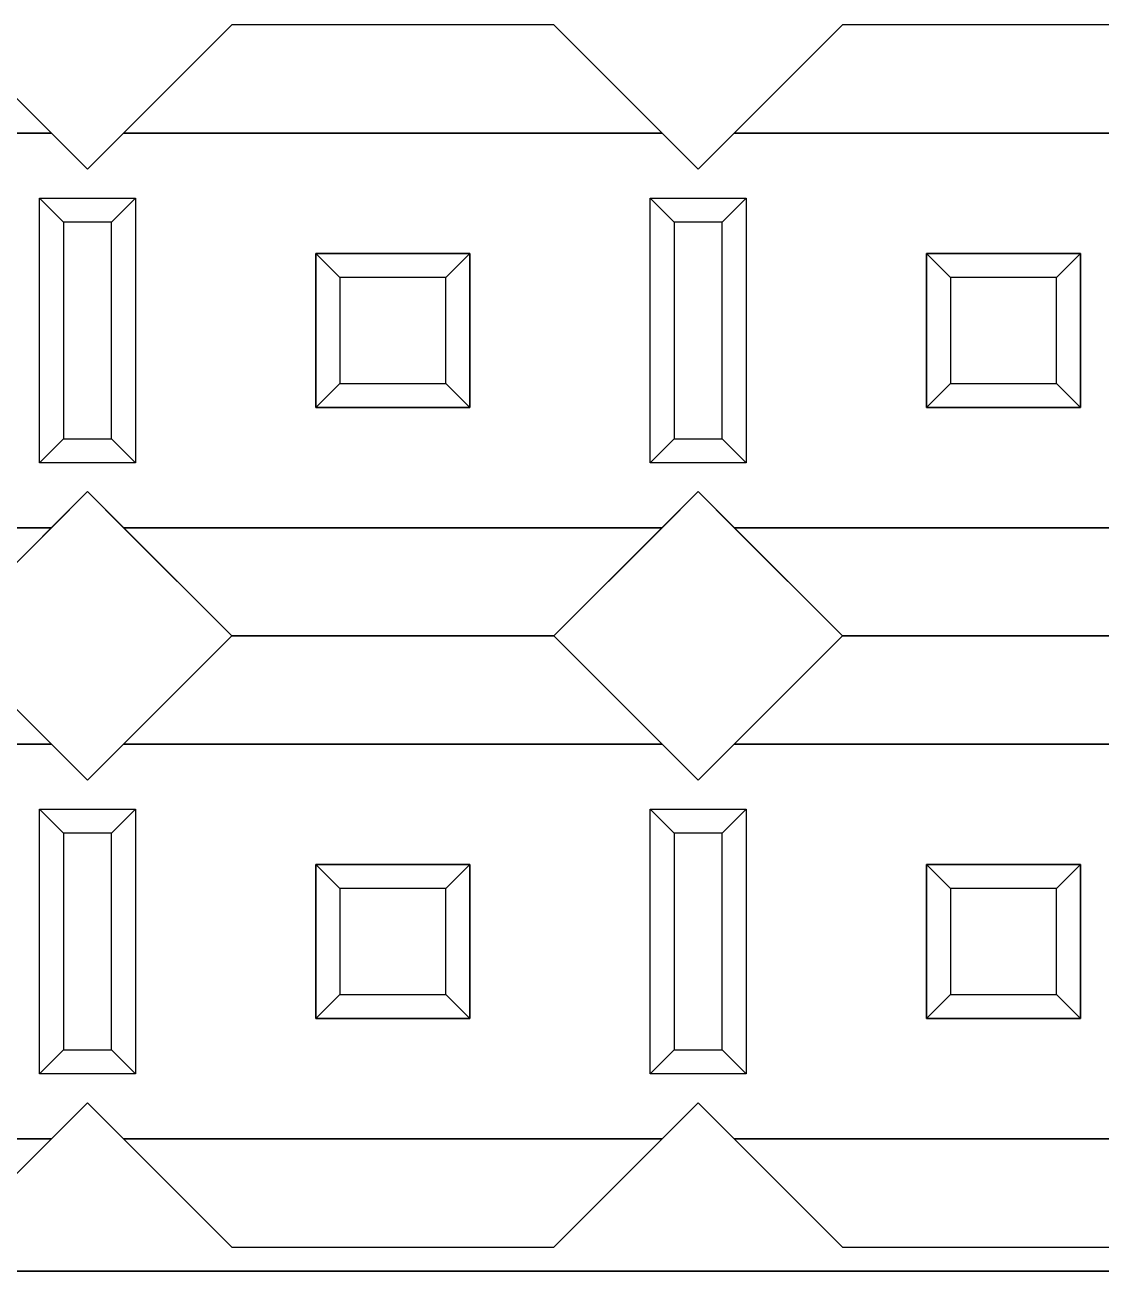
# Model space of a CAD drawing. Header units: millimetres. Extents: x -26.5 to 28.9, y -30 to 30.
# Drawn here: x 0.8 to 5.28, y -30 to -24.82 of the extents above; entities that cross this region are included whole.
import ezdxf

# ---------------------------------------------------------------- set-up
doc = ezdxf.new("R2010")
doc.units = ezdxf.units.MM
doc.layers.add('Feature', color=7, linetype='CONTINUOUS')

msp = doc.modelspace()

# ---------------------------------------------------------------- linework, layer by layer
at = {"layer": 'Feature'}
for p, q in [((0.91, -25.27, 1.6), (0.46, -24.82, 1.6)), ((0.91, -25.27, 1.6), (0.46, -24.82, 1.6)), ((1.06, -25.42, 4.1), (0.46, -24.82, 4.1)), ((1.06, -25.42, 4.1), (0.46, -24.82, 4.1)), ((1.66, -24.82, 4.1), (1.06, -25.42, 4.1)), ((1.66, -24.82, 4.1), (1.06, -25.42, 4.1)), ((1.66, -24.82, 1.6), (1.21, -25.27, 1.6)), ((1.66, -24.82, 1.6), (1.21, -25.27, 1.6)), ((3, -24.82, 1.6), (1.66, -24.82, 1.6)), ((3, -24.82, 1.6), (1.66, -24.82, 1.6)), ((1.66, -24.82, 1.6), (1.66, -24.82, 4.1)), ((3, -24.82, 4.1), (1.66, -24.82, 4.1)), ((1.66, -24.82, 1.6), (1.66, -24.82, 4.1)), ((3, -24.82, 4.1), (1.66, -24.82, 4.1)), ((3.45, -25.27, 1.6), (3, -24.82, 1.6)), ((3, -24.82, 1.6), (3, -24.82, 4.1)), ((3.45, -25.27, 1.6), (3, -24.82, 1.6)), ((3, -24.82, 1.6), (3, -24.82, 4.1)), ((3.6, -25.42, 4.1), (3, -24.82, 4.1)), ((3.6, -25.42, 4.1), (3, -24.82, 4.1)), ((4.2, -24.82, 4.1), (3.6, -25.42, 4.1)), ((4.2, -24.82, 4.1), (3.6, -25.42, 4.1)), ((4.2, -24.82, 1.6), (3.75, -25.27, 1.6)), ((4.2, -24.82, 1.6), (3.75, -25.27, 1.6)), ((5.54, -24.82, 1.6), (4.2, -24.82, 1.6)), ((5.54, -24.82, 1.6), (4.2, -24.82, 1.6)), ((4.2, -24.82, 1.6), (4.2, -24.82, 4.1)), ((5.54, -24.82, 4.1), (4.2, -24.82, 4.1)), ((4.2, -24.82, 1.6), (4.2, -24.82, 4.1)), ((5.54, -24.82, 4.1), (4.2, -24.82, 4.1)), ((0.91, -25.27, 1.6), (-1.33, -25.27, 1.6)), ((0.91, -25.27, 1.6), (-1.33, -25.27, 1.6)), ((-1.33, -25.27, 2.3), (0.91, -25.27, 2.3)), ((-1.33, -25.27, 2.3), (0.91, -25.27, 2.3)), ((0.91, -25.27, 2.3), (0.91, -25.27, 1.6)), ((1.06, -25.42, 2.3), (0.91, -25.27, 2.3)), ((0.91, -25.27, 2.3), (0.91, -25.27, 1.6)), ((1.06, -25.42, 2.3), (0.91, -25.27, 2.3)), ((1.21, -25.27, 2.3), (1.06, -25.42, 2.3)), ((1.21, -25.27, 2.3), (1.06, -25.42, 2.3)), ((3.45, -25.27, 1.6), (1.21, -25.27, 1.6)), ((1.21, -25.27, 1.6), (1.21, -25.27, 2.3)), ((3.45, -25.27, 1.6), (1.21, -25.27, 1.6)), ((1.21, -25.27, 2.3), (3.45, -25.27, 2.3)), ((1.21, -25.27, 1.6), (1.21, -25.27, 2.3)), ((1.21, -25.27, 2.3), (3.45, -25.27, 2.3)), ((3.45, -25.27, 2.3), (3.45, -25.27, 1.6)), ((3.6, -25.42, 2.3), (3.45, -25.27, 2.3)), ((3.45, -25.27, 2.3), (3.45, -25.27, 1.6)), ((3.6, -25.42, 2.3), (3.45, -25.27, 2.3)), ((3.75, -25.27, 2.3), (3.6, -25.42, 2.3)), ((3.75, -25.27, 2.3), (3.6, -25.42, 2.3)), ((5.99, -25.27, 1.6), (3.75, -25.27, 1.6)), ((3.75, -25.27, 1.6), (3.75, -25.27, 2.3)), ((5.99, -25.27, 1.6), (3.75, -25.27, 1.6)), ((3.75, -25.27, 2.3), (5.99, -25.27, 2.3)), ((3.75, -25.27, 1.6), (3.75, -25.27, 2.3)), ((3.75, -25.27, 2.3), (5.99, -25.27, 2.3)), ((1.06, -25.42, 2.3), (1.06, -25.42, 4.1)), ((1.06, -25.42, 2.3), (1.06, -25.42, 4.1)), ((3.6, -25.42, 2.3), (3.6, -25.42, 4.1)), ((3.6, -25.42, 2.3), (3.6, -25.42, 4.1)), ((0.86, -25.54, 4.1), (1.26, -25.54, 4.1)), ((0.86, -25.54, 4.1), (0.96, -25.64, 4)), ((0.86, -26.64, 4.1), (0.86, -25.54, 4.1)), ((0.86, -25.54, 4.1), (0.96, -25.64, 4)), ((0.86, -26.64, 4.1), (0.86, -25.54, 4.1)), ((0.86, -25.54, 4.1), (1.26, -25.54, 4.1)), ((1.26, -25.54, 4.1), (1.16, -25.64, 4)), ((1.26, -25.54, 4.1), (1.16, -25.64, 4)), ((1.26, -25.54, 4.1), (1.26, -26.64, 4.1)), ((1.26, -25.54, 4.1), (1.26, -26.64, 4.1)), ((3.4, -25.54, 4.1), (3.8, -25.54, 4.1)), ((3.4, -25.54, 4.1), (3.5, -25.64, 4)), ((3.4, -26.64, 4.1), (3.4, -25.54, 4.1)), ((3.4, -25.54, 4.1), (3.5, -25.64, 4)), ((3.4, -26.64, 4.1), (3.4, -25.54, 4.1)), ((3.4, -25.54, 4.1), (3.8, -25.54, 4.1)), ((3.8, -25.54, 4.1), (3.7, -25.64, 4)), ((3.8, -25.54, 4.1), (3.7, -25.64, 4)), ((3.8, -25.54, 4.1), (3.8, -26.64, 4.1)), ((3.8, -25.54, 4.1), (3.8, -26.64, 4.1)), ((1.16, -25.64, 4), (0.96, -25.64, 4)), ((0.96, -25.64, 4), (0.96, -26.54, 4)), ((1.16, -25.64, 4), (0.96, -25.64, 4)), ((0.96, -25.64, 4), (0.96, -26.54, 4)), ((1.16, -26.54, 4), (1.16, -25.64, 4)), ((1.16, -26.54, 4), (1.16, -25.64, 4)), ((3.7, -25.64, 4), (3.5, -25.64, 4)), ((3.5, -25.64, 4), (3.5, -26.54, 4)), ((3.7, -25.64, 4), (3.5, -25.64, 4)), ((3.5, -25.64, 4), (3.5, -26.54, 4)), ((3.7, -26.54, 4), (3.7, -25.64, 4)), ((3.7, -26.54, 4), (3.7, -25.64, 4)), ((2.65, -25.77, -1.12525), (2.01, -25.77, -1.12525)), ((2.11, -25.87, -1.4), (2.01, -25.77, -1.12525)), ((2.01, -25.77, -1.12525), (2.01, -26.41, -1.12525)), ((2.11, -25.87, -1.4), (2.01, -25.77, -1.12525)), ((2.65, -25.77, 9.92525), (2.01, -25.77, 9.92525)), ((2.01, -25.77, 9.92525), (2.11, -25.87, 10.2)), ((2.01, -25.77, 9.92525), (2.01, -26.41, 9.92525)), ((2.01, -25.77, 9.92525), (2.11, -25.87, 10.2)), ((2.65, -25.77, -1.12525), (2.01, -25.77, -1.12525)), ((2.01, -25.77, -1.12525), (2.01, -25.77, 2.3)), ((2.01, -25.77, 2.3), (2.65, -25.77, 2.3)), ((2.65, -25.77, 9.92525), (2.01, -25.77, 9.92525)), ((2.65, -25.77, 4.1), (2.01, -25.77, 4.1)), ((2.01, -25.77, 4.1), (2.01, -25.77, 9.92525)), ((2.01, -25.77, -1.12525), (2.01, -26.41, -1.12525)), ((2.01, -26.41, 2.3), (2.01, -25.77, 2.3)), ((2.01, -25.77, -1.12525), (2.01, -25.77, 2.3)), ((2.01, -25.77, 9.92525), (2.01, -26.41, 9.92525)), ((2.01, -25.77, 4.1), (2.01, -25.77, 9.92525)), ((2.01, -25.77, 4.1), (2.01, -26.41, 4.1)), ((2.65, -25.77, 4.1), (2.01, -25.77, 4.1)), ((2.01, -25.77, 4.1), (2.01, -26.41, 4.1)), ((2.01, -25.77, 2.3), (2.65, -25.77, 2.3)), ((2.01, -26.41, 2.3), (2.01, -25.77, 2.3)), ((2.55, -25.87, -1.4), (2.65, -25.77, -1.12525)), ((2.55, -25.87, -1.4), (2.65, -25.77, -1.12525)), ((2.65, -25.77, 9.92525), (2.55, -25.87, 10.2)), ((2.65, -25.77, 9.92525), (2.55, -25.87, 10.2)), ((2.65, -26.41, -1.12525), (2.65, -25.77, -1.12525)), ((2.65, -26.41, 9.92525), (2.65, -25.77, 9.92525)), ((2.65, -25.77, -1.12525), (2.65, -25.77, 2.3)), ((2.65, -25.77, 4.1), (2.65, -25.77, 9.92525)), ((2.65, -26.41, -1.12525), (2.65, -25.77, -1.12525)), ((2.65, -25.77, -1.12525), (2.65, -25.77, 2.3)), ((2.65, -25.77, 2.3), (2.65, -26.41, 2.3)), ((2.65, -26.41, 9.92525), (2.65, -25.77, 9.92525)), ((2.65, -26.41, 4.1), (2.65, -25.77, 4.1)), ((2.65, -25.77, 4.1), (2.65, -25.77, 9.92525)), ((2.65, -26.41, 4.1), (2.65, -25.77, 4.1)), ((2.65, -25.77, 2.3), (2.65, -26.41, 2.3)), ((5.19, -25.77, -1.12525), (4.55, -25.77, -1.12525)), ((4.65, -25.87, -1.4), (4.55, -25.77, -1.12525)), ((4.55, -25.77, -1.12525), (4.55, -26.41, -1.12525)), ((4.65, -25.87, -1.4), (4.55, -25.77, -1.12525)), ((5.19, -25.77, 9.92525), (4.55, -25.77, 9.92525)), ((4.55, -25.77, 9.92525), (4.65, -25.87, 10.2)), ((4.55, -25.77, 9.92525), (4.55, -26.41, 9.92525)), ((4.55, -25.77, 9.92525), (4.65, -25.87, 10.2)), ((5.19, -25.77, -1.12525), (4.55, -25.77, -1.12525)), ((4.55, -25.77, -1.12525), (4.55, -25.77, 2.3)), ((4.55, -25.77, 2.3), (5.19, -25.77, 2.3)), ((5.19, -25.77, 9.92525), (4.55, -25.77, 9.92525)), ((5.19, -25.77, 4.1), (4.55, -25.77, 4.1)), ((4.55, -25.77, 4.1), (4.55, -25.77, 9.92525)), ((4.55, -25.77, -1.12525), (4.55, -26.41, -1.12525)), ((4.55, -26.41, 2.3), (4.55, -25.77, 2.3)), ((4.55, -25.77, -1.12525), (4.55, -25.77, 2.3)), ((4.55, -25.77, 9.92525), (4.55, -26.41, 9.92525)), ((4.55, -25.77, 4.1), (4.55, -25.77, 9.92525)), ((4.55, -25.77, 4.1), (4.55, -26.41, 4.1)), ((5.19, -25.77, 4.1), (4.55, -25.77, 4.1)), ((4.55, -25.77, 4.1), (4.55, -26.41, 4.1)), ((4.55, -25.77, 2.3), (5.19, -25.77, 2.3)), ((4.55, -26.41, 2.3), (4.55, -25.77, 2.3)), ((5.09, -25.87, -1.4), (5.19, -25.77, -1.12525)), ((5.09, -25.87, -1.4), (5.19, -25.77, -1.12525)), ((5.19, -25.77, 9.92525), (5.09, -25.87, 10.2)), ((5.19, -25.77, 9.92525), (5.09, -25.87, 10.2)), ((5.19, -26.41, -1.12525), (5.19, -25.77, -1.12525)), ((5.19, -26.41, 9.92525), (5.19, -25.77, 9.92525)), ((5.19, -25.77, -1.12525), (5.19, -25.77, 2.3)), ((5.19, -25.77, 4.1), (5.19, -25.77, 9.92525)), ((5.19, -26.41, -1.12525), (5.19, -25.77, -1.12525)), ((5.19, -25.77, -1.12525), (5.19, -25.77, 2.3)), ((5.19, -25.77, 2.3), (5.19, -26.41, 2.3)), ((5.19, -26.41, 9.92525), (5.19, -25.77, 9.92525)), ((5.19, -26.41, 4.1), (5.19, -25.77, 4.1)), ((5.19, -25.77, 4.1), (5.19, -25.77, 9.92525)), ((5.19, -26.41, 4.1), (5.19, -25.77, 4.1)), ((5.19, -25.77, 2.3), (5.19, -26.41, 2.3)), ((2.55, -25.87, -1.4), (2.11, -25.87, -1.4)), ((2.11, -25.87, -1.4), (2.11, -26.31, -1.4)), ((2.55, -25.87, 10.2), (2.11, -25.87, 10.2)), ((2.11, -25.87, 10.2), (2.11, -26.31, 10.2)), ((2.11, -25.87, -1.4), (2.11, -26.31, -1.4)), ((2.55, -25.87, -1.4), (2.11, -25.87, -1.4)), ((2.11, -25.87, 10.2), (2.11, -26.31, 10.2)), ((2.55, -25.87, 10.2), (2.11, -25.87, 10.2)), ((2.55, -26.31, -1.4), (2.55, -25.87, -1.4)), ((2.55, -26.31, 10.2), (2.55, -25.87, 10.2)), ((2.55, -26.31, -1.4), (2.55, -25.87, -1.4)), ((2.55, -26.31, 10.2), (2.55, -25.87, 10.2)), ((5.09, -25.87, -1.4), (4.65, -25.87, -1.4)), ((4.65, -25.87, -1.4), (4.65, -26.31, -1.4)), ((5.09, -25.87, 10.2), (4.65, -25.87, 10.2)), ((4.65, -25.87, 10.2), (4.65, -26.31, 10.2)), ((4.65, -25.87, -1.4), (4.65, -26.31, -1.4)), ((5.09, -25.87, -1.4), (4.65, -25.87, -1.4)), ((4.65, -25.87, 10.2), (4.65, -26.31, 10.2)), ((5.09, -25.87, 10.2), (4.65, -25.87, 10.2)), ((5.09, -26.31, -1.4), (5.09, -25.87, -1.4)), ((5.09, -26.31, 10.2), (5.09, -25.87, 10.2)), ((5.09, -26.31, -1.4), (5.09, -25.87, -1.4)), ((5.09, -26.31, 10.2), (5.09, -25.87, 10.2)), ((2.11, -26.31, -1.4), (2.01, -26.41, -1.12525)), ((2.11, -26.31, -1.4), (2.01, -26.41, -1.12525)), ((2.01, -26.41, 9.92525), (2.11, -26.31, 10.2)), ((2.01, -26.41, 9.92525), (2.11, -26.31, 10.2)), ((2.11, -26.31, -1.4), (2.55, -26.31, -1.4)), ((2.11, -26.31, 10.2), (2.55, -26.31, 10.2)), ((2.11, -26.31, -1.4), (2.55, -26.31, -1.4)), ((2.11, -26.31, 10.2), (2.55, -26.31, 10.2)), ((2.55, -26.31, -1.4), (2.65, -26.41, -1.12525)), ((2.55, -26.31, -1.4), (2.65, -26.41, -1.12525)), ((2.65, -26.41, 9.92525), (2.55, -26.31, 10.2)), ((2.65, -26.41, 9.92525), (2.55, -26.31, 10.2)), ((4.65, -26.31, -1.4), (4.55, -26.41, -1.12525)), ((4.65, -26.31, -1.4), (4.55, -26.41, -1.12525)), ((4.55, -26.41, 9.92525), (4.65, -26.31, 10.2)), ((4.55, -26.41, 9.92525), (4.65, -26.31, 10.2)), ((4.65, -26.31, -1.4), (5.09, -26.31, -1.4)), ((4.65, -26.31, 10.2), (5.09, -26.31, 10.2)), ((4.65, -26.31, -1.4), (5.09, -26.31, -1.4)), ((4.65, -26.31, 10.2), (5.09, -26.31, 10.2)), ((5.09, -26.31, -1.4), (5.19, -26.41, -1.12525)), ((5.09, -26.31, -1.4), (5.19, -26.41, -1.12525)), ((5.19, -26.41, 9.92525), (5.09, -26.31, 10.2)), ((5.19, -26.41, 9.92525), (5.09, -26.31, 10.2)), ((2.01, -26.41, -1.12525), (2.65, -26.41, -1.12525)), ((2.01, -26.41, 9.92525), (2.65, -26.41, 9.92525)), ((2.01, -26.41, -1.12525), (2.01, -26.41, 2.3)), ((2.01, -26.41, 4.1), (2.01, -26.41, 9.92525)), ((2.01, -26.41, -1.12525), (2.65, -26.41, -1.12525)), ((2.65, -26.41, 2.3), (2.01, -26.41, 2.3)), ((2.01, -26.41, -1.12525), (2.01, -26.41, 2.3)), ((2.01, -26.41, 9.92525), (2.65, -26.41, 9.92525)), ((2.01, -26.41, 4.1), (2.01, -26.41, 9.92525)), ((2.01, -26.41, 4.1), (2.65, -26.41, 4.1)), ((2.01, -26.41, 4.1), (2.65, -26.41, 4.1)), ((2.65, -26.41, 2.3), (2.01, -26.41, 2.3)), ((2.65, -26.41, -1.12525), (2.65, -26.41, 2.3)), ((2.65, -26.41, 4.1), (2.65, -26.41, 9.92525)), ((2.65, -26.41, -1.12525), (2.65, -26.41, 2.3)), ((2.65, -26.41, 4.1), (2.65, -26.41, 9.92525)), ((4.55, -26.41, -1.12525), (5.19, -26.41, -1.12525)), ((4.55, -26.41, 9.92525), (5.19, -26.41, 9.92525)), ((4.55, -26.41, -1.12525), (4.55, -26.41, 2.3)), ((4.55, -26.41, 4.1), (4.55, -26.41, 9.92525)), ((4.55, -26.41, -1.12525), (5.19, -26.41, -1.12525)), ((5.19, -26.41, 2.3), (4.55, -26.41, 2.3)), ((4.55, -26.41, -1.12525), (4.55, -26.41, 2.3)), ((4.55, -26.41, 9.92525), (5.19, -26.41, 9.92525)), ((4.55, -26.41, 4.1), (4.55, -26.41, 9.92525)), ((4.55, -26.41, 4.1), (5.19, -26.41, 4.1)), ((4.55, -26.41, 4.1), (5.19, -26.41, 4.1)), ((5.19, -26.41, 2.3), (4.55, -26.41, 2.3)), ((5.19, -26.41, -1.12525), (5.19, -26.41, 2.3)), ((5.19, -26.41, 4.1), (5.19, -26.41, 9.92525)), ((5.19, -26.41, -1.12525), (5.19, -26.41, 2.3)), ((5.19, -26.41, 4.1), (5.19, -26.41, 9.92525)), ((0.86, -26.64, 4.1), (0.96, -26.54, 4)), ((0.86, -26.64, 4.1), (0.96, -26.54, 4)), ((0.96, -26.54, 4), (1.16, -26.54, 4)), ((0.96, -26.54, 4), (1.16, -26.54, 4)), ((1.16, -26.54, 4), (1.26, -26.64, 4.1)), ((1.16, -26.54, 4), (1.26, -26.64, 4.1)), ((3.4, -26.64, 4.1), (3.5, -26.54, 4)), ((3.4, -26.64, 4.1), (3.5, -26.54, 4)), ((3.5, -26.54, 4), (3.7, -26.54, 4)), ((3.5, -26.54, 4), (3.7, -26.54, 4)), ((3.7, -26.54, 4), (3.8, -26.64, 4.1)), ((3.7, -26.54, 4), (3.8, -26.64, 4.1)), ((1.26, -26.64, 4.1), (0.86, -26.64, 4.1)), ((1.26, -26.64, 4.1), (0.86, -26.64, 4.1)), ((3.8, -26.64, 4.1), (3.4, -26.64, 4.1)), ((3.8, -26.64, 4.1), (3.4, -26.64, 4.1)), ((0.46, -27.36, 4.1), (1.06, -26.76, 4.1)), ((0.46, -27.36, 4.1), (1.06, -26.76, 4.1)), ((0.91, -26.91, 2.3), (1.06, -26.76, 2.3)), ((0.91, -26.91, 2.3), (1.06, -26.76, 2.3)), ((1.06, -26.76, 4.1), (1.06, -26.76, 2.3)), ((1.06, -26.76, 4.1), (1.66, -27.36, 4.1)), ((1.06, -26.76, 4.1), (1.06, -26.76, 2.3)), ((1.06, -26.76, 2.3), (1.21, -26.91, 2.3)), ((1.06, -26.76, 4.1), (1.66, -27.36, 4.1)), ((1.06, -26.76, 2.3), (1.21, -26.91, 2.3)), ((3, -27.36, 4.1), (3.6, -26.76, 4.1)), ((3, -27.36, 4.1), (3.6, -26.76, 4.1)), ((3.45, -26.91, 2.3), (3.6, -26.76, 2.3)), ((3.45, -26.91, 2.3), (3.6, -26.76, 2.3)), ((3.6, -26.76, 4.1), (3.6, -26.76, 2.3)), ((3.6, -26.76, 4.1), (4.2, -27.36, 4.1)), ((3.6, -26.76, 4.1), (3.6, -26.76, 2.3)), ((3.6, -26.76, 2.3), (3.75, -26.91, 2.3)), ((3.6, -26.76, 4.1), (4.2, -27.36, 4.1)), ((3.6, -26.76, 2.3), (3.75, -26.91, 2.3)), ((-1.33, -26.91, 1.6), (0.91, -26.91, 1.6)), ((0.91, -26.91, 2.3), (-1.33, -26.91, 2.3)), ((-1.33, -26.91, 1.6), (0.91, -26.91, 1.6)), ((0.91, -26.91, 2.3), (-1.33, -26.91, 2.3)), ((0.46, -27.36, 1.6), (0.91, -26.91, 1.6)), ((0.46, -27.36, 1.6), (0.91, -26.91, 1.6)), ((0.91, -26.91, 1.6), (0.91, -26.91, 2.3)), ((0.91, -26.91, 1.6), (0.91, -26.91, 2.3)), ((1.21, -26.91, 1.6), (3.45, -26.91, 1.6)), ((1.21, -26.91, 1.6), (1.66, -27.36, 1.6)), ((1.21, -26.91, 2.3), (1.21, -26.91, 1.6)), ((1.21, -26.91, 1.6), (1.66, -27.36, 1.6)), ((1.21, -26.91, 2.3), (1.21, -26.91, 1.6)), ((3.45, -26.91, 2.3), (1.21, -26.91, 2.3)), ((1.21, -26.91, 1.6), (3.45, -26.91, 1.6)), ((3.45, -26.91, 2.3), (1.21, -26.91, 2.3)), ((3, -27.36, 1.6), (3.45, -26.91, 1.6)), ((3, -27.36, 1.6), (3.45, -26.91, 1.6)), ((3.45, -26.91, 1.6), (3.45, -26.91, 2.3)), ((3.45, -26.91, 1.6), (3.45, -26.91, 2.3)), ((3.75, -26.91, 1.6), (5.99, -26.91, 1.6)), ((3.75, -26.91, 1.6), (4.2, -27.36, 1.6)), ((3.75, -26.91, 2.3), (3.75, -26.91, 1.6)), ((3.75, -26.91, 1.6), (4.2, -27.36, 1.6)), ((3.75, -26.91, 2.3), (3.75, -26.91, 1.6)), ((5.99, -26.91, 2.3), (3.75, -26.91, 2.3)), ((3.75, -26.91, 1.6), (5.99, -26.91, 1.6)), ((5.99, -26.91, 2.3), (3.75, -26.91, 2.3)), ((0.91, -27.81, 1.6), (0.46, -27.36, 1.6)), ((0.91, -27.81, 1.6), (0.46, -27.36, 1.6)), ((1.06, -27.96, 4.1), (0.46, -27.36, 4.1)), ((1.06, -27.96, 4.1), (0.46, -27.36, 4.1)), ((1.66, -27.36, 4.1), (1.06, -27.96, 4.1)), ((1.66, -27.36, 4.1), (1.06, -27.96, 4.1)), ((1.66, -27.36, 1.6), (1.21, -27.81, 1.6)), ((1.66, -27.36, 1.6), (1.21, -27.81, 1.6)), ((1.66, -27.36, 1.6), (3, -27.36, 1.6)), ((1.66, -27.36, 1.6), (3, -27.36, 1.6)), ((1.66, -27.36, 4.1), (3, -27.36, 4.1)), ((1.66, -27.36, 1.6), (1.66, -27.36, 4.1)), ((1.66, -27.36, 1.6), (1.66, -27.36, 4.1)), ((1.66, -27.36, 4.1), (3, -27.36, 4.1)), ((3, -27.36, 1.6), (1.66, -27.36, 1.6)), ((3, -27.36, 1.6), (1.66, -27.36, 1.6)), ((1.66, -27.36, 1.6), (1.66, -27.36, 4.1)), ((3, -27.36, 4.1), (1.66, -27.36, 4.1)), ((1.66, -27.36, 1.6), (1.66, -27.36, 4.1)), ((3, -27.36, 4.1), (1.66, -27.36, 4.1)), ((3, -27.36, 1.6), (3, -27.36, 4.1)), ((3, -27.36, 1.6), (3, -27.36, 4.1)), ((3.45, -27.81, 1.6), (3, -27.36, 1.6)), ((3, -27.36, 1.6), (3, -27.36, 4.1)), ((3.45, -27.81, 1.6), (3, -27.36, 1.6)), ((3, -27.36, 1.6), (3, -27.36, 4.1)), ((3.6, -27.96, 4.1), (3, -27.36, 4.1)), ((3.6, -27.96, 4.1), (3, -27.36, 4.1)), ((4.2, -27.36, 4.1), (3.6, -27.96, 4.1)), ((4.2, -27.36, 4.1), (3.6, -27.96, 4.1)), ((4.2, -27.36, 1.6), (3.75, -27.81, 1.6)), ((4.2, -27.36, 1.6), (3.75, -27.81, 1.6)), ((4.2, -27.36, 1.6), (5.54, -27.36, 1.6)), ((4.2, -27.36, 1.6), (5.54, -27.36, 1.6)), ((4.2, -27.36, 4.1), (5.54, -27.36, 4.1)), ((4.2, -27.36, 1.6), (4.2, -27.36, 4.1)), ((4.2, -27.36, 1.6), (4.2, -27.36, 4.1)), ((4.2, -27.36, 4.1), (5.54, -27.36, 4.1)), ((5.54, -27.36, 1.6), (4.2, -27.36, 1.6)), ((5.54, -27.36, 1.6), (4.2, -27.36, 1.6)), ((4.2, -27.36, 1.6), (4.2, -27.36, 4.1)), ((5.54, -27.36, 4.1), (4.2, -27.36, 4.1)), ((4.2, -27.36, 1.6), (4.2, -27.36, 4.1)), ((5.54, -27.36, 4.1), (4.2, -27.36, 4.1)), ((0.91, -27.81, 1.6), (-1.33, -27.81, 1.6)), ((0.91, -27.81, 1.6), (-1.33, -27.81, 1.6)), ((-1.33, -27.81, 2.3), (0.91, -27.81, 2.3)), ((-1.33, -27.81, 2.3), (0.91, -27.81, 2.3)), ((0.91, -27.81, 2.3), (0.91, -27.81, 1.6)), ((1.06, -27.96, 2.3), (0.91, -27.81, 2.3)), ((0.91, -27.81, 2.3), (0.91, -27.81, 1.6)), ((1.06, -27.96, 2.3), (0.91, -27.81, 2.3)), ((1.21, -27.81, 2.3), (1.06, -27.96, 2.3)), ((1.21, -27.81, 2.3), (1.06, -27.96, 2.3)), ((3.45, -27.81, 1.6), (1.21, -27.81, 1.6)), ((1.21, -27.81, 1.6), (1.21, -27.81, 2.3)), ((3.45, -27.81, 1.6), (1.21, -27.81, 1.6)), ((1.21, -27.81, 2.3), (3.45, -27.81, 2.3)), ((1.21, -27.81, 1.6), (1.21, -27.81, 2.3)), ((1.21, -27.81, 2.3), (3.45, -27.81, 2.3)), ((3.45, -27.81, 2.3), (3.45, -27.81, 1.6)), ((3.6, -27.96, 2.3), (3.45, -27.81, 2.3)), ((3.45, -27.81, 2.3), (3.45, -27.81, 1.6)), ((3.6, -27.96, 2.3), (3.45, -27.81, 2.3)), ((3.75, -27.81, 2.3), (3.6, -27.96, 2.3)), ((3.75, -27.81, 2.3), (3.6, -27.96, 2.3)), ((5.99, -27.81, 1.6), (3.75, -27.81, 1.6)), ((3.75, -27.81, 1.6), (3.75, -27.81, 2.3)), ((5.99, -27.81, 1.6), (3.75, -27.81, 1.6)), ((3.75, -27.81, 2.3), (5.99, -27.81, 2.3)), ((3.75, -27.81, 1.6), (3.75, -27.81, 2.3)), ((3.75, -27.81, 2.3), (5.99, -27.81, 2.3)), ((1.06, -27.96, 2.3), (1.06, -27.96, 4.1)), ((1.06, -27.96, 2.3), (1.06, -27.96, 4.1)), ((3.6, -27.96, 2.3), (3.6, -27.96, 4.1)), ((3.6, -27.96, 2.3), (3.6, -27.96, 4.1)), ((0.86, -28.08, 4.1), (1.26, -28.08, 4.1)), ((0.86, -28.08, 4.1), (0.96, -28.18, 4)), ((0.86, -29.18, 4.1), (0.86, -28.08, 4.1)), ((0.86, -28.08, 4.1), (0.96, -28.18, 4)), ((0.86, -29.18, 4.1), (0.86, -28.08, 4.1)), ((0.86, -28.08, 4.1), (1.26, -28.08, 4.1)), ((1.26, -28.08, 4.1), (1.16, -28.18, 4)), ((1.26, -28.08, 4.1), (1.16, -28.18, 4)), ((1.26, -28.08, 4.1), (1.26, -29.18, 4.1)), ((1.26, -28.08, 4.1), (1.26, -29.18, 4.1)), ((3.4, -28.08, 4.1), (3.8, -28.08, 4.1)), ((3.4, -28.08, 4.1), (3.5, -28.18, 4)), ((3.4, -29.18, 4.1), (3.4, -28.08, 4.1)), ((3.4, -28.08, 4.1), (3.5, -28.18, 4)), ((3.4, -29.18, 4.1), (3.4, -28.08, 4.1)), ((3.4, -28.08, 4.1), (3.8, -28.08, 4.1)), ((3.8, -28.08, 4.1), (3.7, -28.18, 4)), ((3.8, -28.08, 4.1), (3.7, -28.18, 4)), ((3.8, -28.08, 4.1), (3.8, -29.18, 4.1)), ((3.8, -28.08, 4.1), (3.8, -29.18, 4.1)), ((1.16, -28.18, 4), (0.96, -28.18, 4)), ((0.96, -28.18, 4), (0.96, -29.08, 4)), ((1.16, -28.18, 4), (0.96, -28.18, 4)), ((0.96, -28.18, 4), (0.96, -29.08, 4)), ((1.16, -29.08, 4), (1.16, -28.18, 4)), ((1.16, -29.08, 4), (1.16, -28.18, 4)), ((3.7, -28.18, 4), (3.5, -28.18, 4)), ((3.5, -28.18, 4), (3.5, -29.08, 4)), ((3.7, -28.18, 4), (3.5, -28.18, 4)), ((3.5, -28.18, 4), (3.5, -29.08, 4)), ((3.7, -29.08, 4), (3.7, -28.18, 4)), ((3.7, -29.08, 4), (3.7, -28.18, 4)), ((2.65, -28.31, -1.12525), (2.01, -28.31, -1.12525)), ((2.11, -28.41, -1.4), (2.01, -28.31, -1.12525)), ((2.01, -28.31, -1.12525), (2.01, -28.95, -1.12525)), ((2.11, -28.41, -1.4), (2.01, -28.31, -1.12525)), ((2.65, -28.31, 9.92525), (2.01, -28.31, 9.92525)), ((2.01, -28.31, 9.92525), (2.11, -28.41, 10.2)), ((2.01, -28.31, 9.92525), (2.01, -28.95, 9.92525)), ((2.01, -28.31, 9.92525), (2.11, -28.41, 10.2)), ((2.65, -28.31, -1.12525), (2.01, -28.31, -1.12525)), ((2.01, -28.31, -1.12525), (2.01, -28.31, 2.3)), ((2.01, -28.31, 2.3), (2.65, -28.31, 2.3)), ((2.65, -28.31, 9.92525), (2.01, -28.31, 9.92525)), ((2.65, -28.31, 4.1), (2.01, -28.31, 4.1)), ((2.01, -28.31, 4.1), (2.01, -28.31, 9.92525)), ((2.01, -28.31, -1.12525), (2.01, -28.95, -1.12525)), ((2.01, -28.95, 2.3), (2.01, -28.31, 2.3)), ((2.01, -28.31, -1.12525), (2.01, -28.31, 2.3)), ((2.01, -28.31, 9.92525), (2.01, -28.95, 9.92525)), ((2.01, -28.31, 4.1), (2.01, -28.31, 9.92525)), ((2.01, -28.31, 4.1), (2.01, -28.95, 4.1)), ((2.65, -28.31, 4.1), (2.01, -28.31, 4.1)), ((2.01, -28.31, 4.1), (2.01, -28.95, 4.1)), ((2.01, -28.31, 2.3), (2.65, -28.31, 2.3)), ((2.01, -28.95, 2.3), (2.01, -28.31, 2.3)), ((2.55, -28.41, -1.4), (2.65, -28.31, -1.12525)), ((2.55, -28.41, -1.4), (2.65, -28.31, -1.12525)), ((2.65, -28.31, 9.92525), (2.55, -28.41, 10.2)), ((2.65, -28.31, 9.92525), (2.55, -28.41, 10.2)), ((2.65, -28.95, -1.12525), (2.65, -28.31, -1.12525)), ((2.65, -28.95, 9.92525), (2.65, -28.31, 9.92525)), ((2.65, -28.31, -1.12525), (2.65, -28.31, 2.3)), ((2.65, -28.31, 4.1), (2.65, -28.31, 9.92525)), ((2.65, -28.95, -1.12525), (2.65, -28.31, -1.12525)), ((2.65, -28.31, -1.12525), (2.65, -28.31, 2.3)), ((2.65, -28.31, 2.3), (2.65, -28.95, 2.3)), ((2.65, -28.95, 9.92525), (2.65, -28.31, 9.92525)), ((2.65, -28.95, 4.1), (2.65, -28.31, 4.1)), ((2.65, -28.31, 4.1), (2.65, -28.31, 9.92525)), ((2.65, -28.95, 4.1), (2.65, -28.31, 4.1)), ((2.65, -28.31, 2.3), (2.65, -28.95, 2.3)), ((5.19, -28.31, -1.12525), (4.55, -28.31, -1.12525)), ((4.65, -28.41, -1.4), (4.55, -28.31, -1.12525)), ((4.55, -28.31, -1.12525), (4.55, -28.95, -1.12525)), ((4.65, -28.41, -1.4), (4.55, -28.31, -1.12525)), ((5.19, -28.31, 9.92525), (4.55, -28.31, 9.92525)), ((4.55, -28.31, 9.92525), (4.65, -28.41, 10.2)), ((4.55, -28.31, 9.92525), (4.55, -28.95, 9.92525)), ((4.55, -28.31, 9.92525), (4.65, -28.41, 10.2)), ((5.19, -28.31, -1.12525), (4.55, -28.31, -1.12525)), ((4.55, -28.31, -1.12525), (4.55, -28.31, 2.3)), ((4.55, -28.31, 2.3), (5.19, -28.31, 2.3)), ((5.19, -28.31, 9.92525), (4.55, -28.31, 9.92525)), ((5.19, -28.31, 4.1), (4.55, -28.31, 4.1)), ((4.55, -28.31, 4.1), (4.55, -28.31, 9.92525)), ((4.55, -28.31, -1.12525), (4.55, -28.95, -1.12525)), ((4.55, -28.95, 2.3), (4.55, -28.31, 2.3)), ((4.55, -28.31, -1.12525), (4.55, -28.31, 2.3)), ((4.55, -28.31, 9.92525), (4.55, -28.95, 9.92525)), ((4.55, -28.31, 4.1), (4.55, -28.31, 9.92525)), ((4.55, -28.31, 4.1), (4.55, -28.95, 4.1)), ((5.19, -28.31, 4.1), (4.55, -28.31, 4.1)), ((4.55, -28.31, 4.1), (4.55, -28.95, 4.1)), ((4.55, -28.31, 2.3), (5.19, -28.31, 2.3)), ((4.55, -28.95, 2.3), (4.55, -28.31, 2.3)), ((5.09, -28.41, -1.4), (5.19, -28.31, -1.12525)), ((5.09, -28.41, -1.4), (5.19, -28.31, -1.12525)), ((5.19, -28.31, 9.92525), (5.09, -28.41, 10.2)), ((5.19, -28.31, 9.92525), (5.09, -28.41, 10.2)), ((5.19, -28.95, -1.12525), (5.19, -28.31, -1.12525)), ((5.19, -28.95, 9.92525), (5.19, -28.31, 9.92525)), ((5.19, -28.31, -1.12525), (5.19, -28.31, 2.3)), ((5.19, -28.31, 4.1), (5.19, -28.31, 9.92525)), ((5.19, -28.95, -1.12525), (5.19, -28.31, -1.12525)), ((5.19, -28.31, -1.12525), (5.19, -28.31, 2.3)), ((5.19, -28.31, 2.3), (5.19, -28.95, 2.3)), ((5.19, -28.95, 9.92525), (5.19, -28.31, 9.92525)), ((5.19, -28.95, 4.1), (5.19, -28.31, 4.1)), ((5.19, -28.31, 4.1), (5.19, -28.31, 9.92525)), ((5.19, -28.95, 4.1), (5.19, -28.31, 4.1)), ((5.19, -28.31, 2.3), (5.19, -28.95, 2.3)), ((2.55, -28.41, -1.4), (2.11, -28.41, -1.4)), ((2.11, -28.41, -1.4), (2.11, -28.85, -1.4)), ((2.55, -28.41, 10.2), (2.11, -28.41, 10.2)), ((2.11, -28.41, 10.2), (2.11, -28.85, 10.2)), ((2.11, -28.41, -1.4), (2.11, -28.85, -1.4)), ((2.55, -28.41, -1.4), (2.11, -28.41, -1.4)), ((2.11, -28.41, 10.2), (2.11, -28.85, 10.2)), ((2.55, -28.41, 10.2), (2.11, -28.41, 10.2)), ((2.55, -28.85, -1.4), (2.55, -28.41, -1.4)), ((2.55, -28.85, 10.2), (2.55, -28.41, 10.2)), ((2.55, -28.85, -1.4), (2.55, -28.41, -1.4)), ((2.55, -28.85, 10.2), (2.55, -28.41, 10.2)), ((5.09, -28.41, -1.4), (4.65, -28.41, -1.4)), ((4.65, -28.41, -1.4), (4.65, -28.85, -1.4)), ((5.09, -28.41, 10.2), (4.65, -28.41, 10.2)), ((4.65, -28.41, 10.2), (4.65, -28.85, 10.2)), ((4.65, -28.41, -1.4), (4.65, -28.85, -1.4)), ((5.09, -28.41, -1.4), (4.65, -28.41, -1.4)), ((4.65, -28.41, 10.2), (4.65, -28.85, 10.2)), ((5.09, -28.41, 10.2), (4.65, -28.41, 10.2)), ((5.09, -28.85, -1.4), (5.09, -28.41, -1.4)), ((5.09, -28.85, 10.2), (5.09, -28.41, 10.2)), ((5.09, -28.85, -1.4), (5.09, -28.41, -1.4)), ((5.09, -28.85, 10.2), (5.09, -28.41, 10.2)), ((2.11, -28.85, -1.4), (2.01, -28.95, -1.12525)), ((2.11, -28.85, -1.4), (2.01, -28.95, -1.12525)), ((2.01, -28.95, 9.92525), (2.11, -28.85, 10.2)), ((2.01, -28.95, 9.92525), (2.11, -28.85, 10.2)), ((2.11, -28.85, -1.4), (2.55, -28.85, -1.4)), ((2.11, -28.85, 10.2), (2.55, -28.85, 10.2)), ((2.11, -28.85, -1.4), (2.55, -28.85, -1.4)), ((2.11, -28.85, 10.2), (2.55, -28.85, 10.2)), ((2.55, -28.85, -1.4), (2.65, -28.95, -1.12525)), ((2.55, -28.85, -1.4), (2.65, -28.95, -1.12525)), ((2.65, -28.95, 9.92525), (2.55, -28.85, 10.2)), ((2.65, -28.95, 9.92525), (2.55, -28.85, 10.2)), ((4.65, -28.85, -1.4), (4.55, -28.95, -1.12525)), ((4.65, -28.85, -1.4), (4.55, -28.95, -1.12525)), ((4.55, -28.95, 9.92525), (4.65, -28.85, 10.2)), ((4.55, -28.95, 9.92525), (4.65, -28.85, 10.2)), ((4.65, -28.85, -1.4), (5.09, -28.85, -1.4)), ((4.65, -28.85, 10.2), (5.09, -28.85, 10.2)), ((4.65, -28.85, -1.4), (5.09, -28.85, -1.4)), ((4.65, -28.85, 10.2), (5.09, -28.85, 10.2)), ((5.09, -28.85, -1.4), (5.19, -28.95, -1.12525)), ((5.09, -28.85, -1.4), (5.19, -28.95, -1.12525)), ((5.19, -28.95, 9.92525), (5.09, -28.85, 10.2)), ((5.19, -28.95, 9.92525), (5.09, -28.85, 10.2)), ((2.01, -28.95, -1.12525), (2.65, -28.95, -1.12525)), ((2.01, -28.95, 9.92525), (2.65, -28.95, 9.92525)), ((2.01, -28.95, -1.12525), (2.01, -28.95, 2.3)), ((2.01, -28.95, 4.1), (2.01, -28.95, 9.92525)), ((2.01, -28.95, -1.12525), (2.65, -28.95, -1.12525)), ((2.65, -28.95, 2.3), (2.01, -28.95, 2.3)), ((2.01, -28.95, -1.12525), (2.01, -28.95, 2.3)), ((2.01, -28.95, 9.92525), (2.65, -28.95, 9.92525)), ((2.01, -28.95, 4.1), (2.01, -28.95, 9.92525)), ((2.01, -28.95, 4.1), (2.65, -28.95, 4.1)), ((2.01, -28.95, 4.1), (2.65, -28.95, 4.1)), ((2.65, -28.95, 2.3), (2.01, -28.95, 2.3)), ((2.65, -28.95, -1.12525), (2.65, -28.95, 2.3)), ((2.65, -28.95, 4.1), (2.65, -28.95, 9.92525)), ((2.65, -28.95, -1.12525), (2.65, -28.95, 2.3)), ((2.65, -28.95, 4.1), (2.65, -28.95, 9.92525)), ((4.55, -28.95, -1.12525), (5.19, -28.95, -1.12525)), ((4.55, -28.95, 9.92525), (5.19, -28.95, 9.92525)), ((4.55, -28.95, -1.12525), (4.55, -28.95, 2.3)), ((4.55, -28.95, 4.1), (4.55, -28.95, 9.92525)), ((4.55, -28.95, -1.12525), (5.19, -28.95, -1.12525)), ((5.19, -28.95, 2.3), (4.55, -28.95, 2.3)), ((4.55, -28.95, -1.12525), (4.55, -28.95, 2.3)), ((4.55, -28.95, 9.92525), (5.19, -28.95, 9.92525)), ((4.55, -28.95, 4.1), (4.55, -28.95, 9.92525)), ((4.55, -28.95, 4.1), (5.19, -28.95, 4.1)), ((4.55, -28.95, 4.1), (5.19, -28.95, 4.1)), ((5.19, -28.95, 2.3), (4.55, -28.95, 2.3)), ((5.19, -28.95, -1.12525), (5.19, -28.95, 2.3)), ((5.19, -28.95, 4.1), (5.19, -28.95, 9.92525)), ((5.19, -28.95, -1.12525), (5.19, -28.95, 2.3)), ((5.19, -28.95, 4.1), (5.19, -28.95, 9.92525)), ((0.86, -29.18, 4.1), (0.96, -29.08, 4)), ((0.86, -29.18, 4.1), (0.96, -29.08, 4)), ((0.96, -29.08, 4), (1.16, -29.08, 4)), ((0.96, -29.08, 4), (1.16, -29.08, 4)), ((1.16, -29.08, 4), (1.26, -29.18, 4.1)), ((1.16, -29.08, 4), (1.26, -29.18, 4.1)), ((3.4, -29.18, 4.1), (3.5, -29.08, 4)), ((3.4, -29.18, 4.1), (3.5, -29.08, 4)), ((3.5, -29.08, 4), (3.7, -29.08, 4)), ((3.5, -29.08, 4), (3.7, -29.08, 4)), ((3.7, -29.08, 4), (3.8, -29.18, 4.1)), ((3.7, -29.08, 4), (3.8, -29.18, 4.1)), ((1.26, -29.18, 4.1), (0.86, -29.18, 4.1)), ((1.26, -29.18, 4.1), (0.86, -29.18, 4.1)), ((3.8, -29.18, 4.1), (3.4, -29.18, 4.1)), ((3.8, -29.18, 4.1), (3.4, -29.18, 4.1)), ((0.46, -29.9, 4.1), (1.06, -29.3, 4.1)), ((0.46, -29.9, 4.1), (1.06, -29.3, 4.1)), ((0.91, -29.45, 2.3), (1.06, -29.3, 2.3)), ((0.91, -29.45, 2.3), (1.06, -29.3, 2.3)), ((1.06, -29.3, 4.1), (1.06, -29.3, 2.3)), ((1.06, -29.3, 4.1), (1.66, -29.9, 4.1)), ((1.06, -29.3, 4.1), (1.06, -29.3, 2.3)), ((1.06, -29.3, 2.3), (1.21, -29.45, 2.3)), ((1.06, -29.3, 4.1), (1.66, -29.9, 4.1)), ((1.06, -29.3, 2.3), (1.21, -29.45, 2.3)), ((3, -29.9, 4.1), (3.6, -29.3, 4.1)), ((3, -29.9, 4.1), (3.6, -29.3, 4.1)), ((3.45, -29.45, 2.3), (3.6, -29.3, 2.3)), ((3.45, -29.45, 2.3), (3.6, -29.3, 2.3)), ((3.6, -29.3, 4.1), (3.6, -29.3, 2.3)), ((3.6, -29.3, 4.1), (4.2, -29.9, 4.1)), ((3.6, -29.3, 4.1), (3.6, -29.3, 2.3)), ((3.6, -29.3, 2.3), (3.75, -29.45, 2.3)), ((3.6, -29.3, 4.1), (4.2, -29.9, 4.1)), ((3.6, -29.3, 2.3), (3.75, -29.45, 2.3)), ((-1.33, -29.45, 1.6), (0.91, -29.45, 1.6)), ((0.91, -29.45, 2.3), (-1.33, -29.45, 2.3)), ((-1.33, -29.45, 1.6), (0.91, -29.45, 1.6)), ((0.91, -29.45, 2.3), (-1.33, -29.45, 2.3)), ((0.46, -29.9, 1.6), (0.91, -29.45, 1.6)), ((0.46, -29.9, 1.6), (0.91, -29.45, 1.6)), ((0.91, -29.45, 1.6), (0.91, -29.45, 2.3)), ((0.91, -29.45, 1.6), (0.91, -29.45, 2.3)), ((1.21, -29.45, 1.6), (3.45, -29.45, 1.6)), ((1.21, -29.45, 1.6), (1.66, -29.9, 1.6)), ((1.21, -29.45, 2.3), (1.21, -29.45, 1.6)), ((1.21, -29.45, 1.6), (1.66, -29.9, 1.6)), ((1.21, -29.45, 2.3), (1.21, -29.45, 1.6)), ((3.45, -29.45, 2.3), (1.21, -29.45, 2.3)), ((1.21, -29.45, 1.6), (3.45, -29.45, 1.6)), ((3.45, -29.45, 2.3), (1.21, -29.45, 2.3)), ((3, -29.9, 1.6), (3.45, -29.45, 1.6)), ((3, -29.9, 1.6), (3.45, -29.45, 1.6)), ((3.45, -29.45, 1.6), (3.45, -29.45, 2.3)), ((3.45, -29.45, 1.6), (3.45, -29.45, 2.3)), ((3.75, -29.45, 1.6), (5.99, -29.45, 1.6)), ((3.75, -29.45, 1.6), (4.2, -29.9, 1.6)), ((3.75, -29.45, 2.3), (3.75, -29.45, 1.6)), ((3.75, -29.45, 1.6), (4.2, -29.9, 1.6)), ((3.75, -29.45, 2.3), (3.75, -29.45, 1.6)), ((5.99, -29.45, 2.3), (3.75, -29.45, 2.3)), ((3.75, -29.45, 1.6), (5.99, -29.45, 1.6)), ((5.99, -29.45, 2.3), (3.75, -29.45, 2.3)), ((1.66, -29.9, 1.6), (3, -29.9, 1.6)), ((1.66, -29.9, 1.6), (3, -29.9, 1.6)), ((1.66, -29.9, 4.1), (3, -29.9, 4.1)), ((1.66, -29.9, 1.6), (1.66, -29.9, 4.1)), ((1.66, -29.9, 1.6), (1.66, -29.9, 4.1)), ((1.66, -29.9, 4.1), (3, -29.9, 4.1)), ((3, -29.9, 1.6), (3, -29.9, 4.1)), ((3, -29.9, 1.6), (3, -29.9, 4.1)), ((4.2, -29.9, 1.6), (5.54, -29.9, 1.6)), ((4.2, -29.9, 1.6), (5.54, -29.9, 1.6)), ((4.2, -29.9, 4.1), (5.54, -29.9, 4.1)), ((4.2, -29.9, 1.6), (4.2, -29.9, 4.1)), ((4.2, -29.9, 1.6), (4.2, -29.9, 4.1)), ((4.2, -29.9, 4.1), (5.54, -29.9, 4.1)), ((23.4975, -30, 1.6), (-23.4975, -30, 1.6)), ((23.4975, -30, 1.6), (-23.4975, -30, 1.6)), ((-23.4975, -30), (23.4975, -30)), ((-23.4975, -30), (23.4975, -30))]:
    msp.add_line(p, q, dxfattribs=at)

doc.saveas('drawing.dxf')
